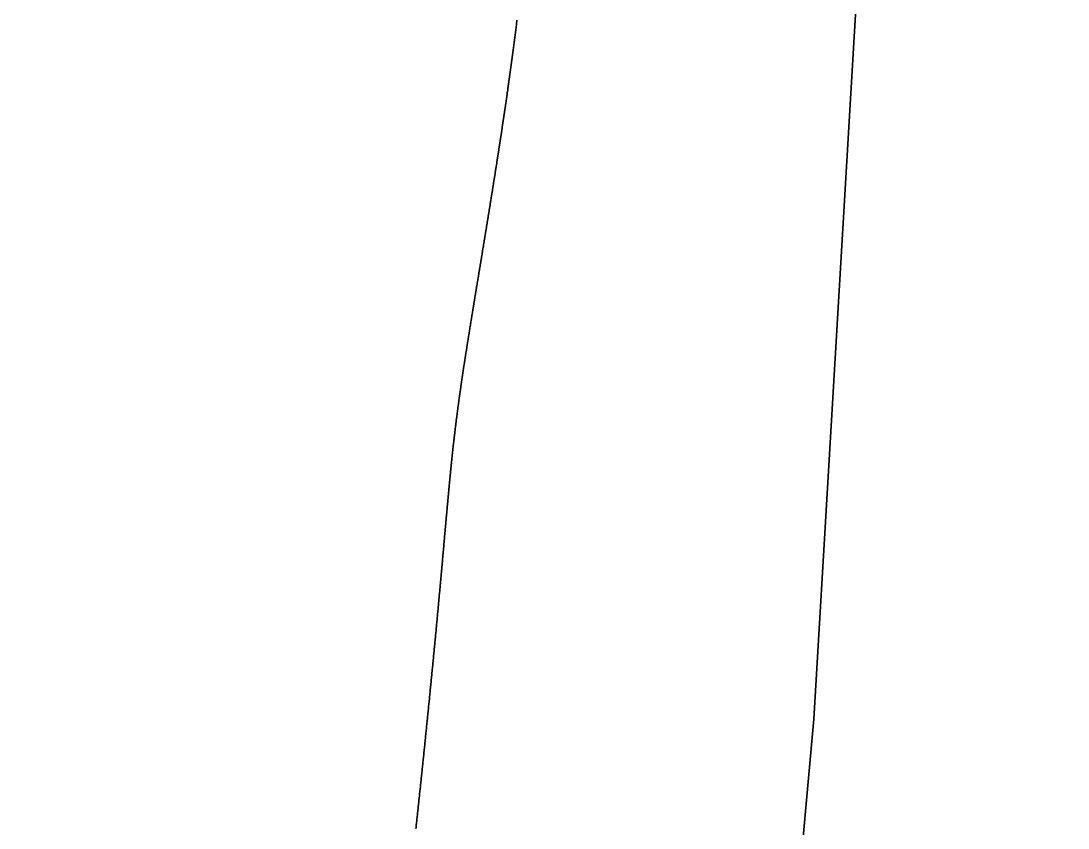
# Model space of a CAD drawing. Header units: inches. Extents: x 130170 to 284068, y 377793 to 804530.
# Drawn here: x 260694.6 to 260762.8, y 746976.9 to 747029.5 of the extents above; entities that cross this region are included whole.
import ezdxf

# ---------------------------------------------------------------- set-up
doc = ezdxf.new("R2010")
doc.units = ezdxf.units.IN
doc.header["$MEASUREMENT"] = 0
doc.layers.add('muni_il', color=7, linetype='Continuous')

msp = doc.modelspace()

# ---------------------------------------------------------------- linework, layer by layer
at = {"layer": 'muni_il'}
for points in [[(260754.781, 747530.375), (260754.516, 747438.375), (260754.219, 747328.938), (260744.016, 747241.375), (260757.781, 747179.188), (260746.219, 746984), (260731.625, 746822.375), (260701.984, 746720.062), (260696.672, 746692.375), (260695.016, 746602.75), (260685.453, 746523.188), (260656.688, 746406.938), (260626.344, 746302.5), (260639.141, 746300.188), (260650.062, 746297.125), (260662.125, 746293.125), (260756.85, 746272.963), (260806.032, 746262.021), (261717.828, 746059.438), (261715.418, 746000.168), (261660.703, 744654.562)], [(261660.703, 744654.562), (261715.418, 746000.168), (261717.828, 746059.438), (260806.032, 746262.021), (260756.85, 746272.963), (260662.125, 746293.125), (260650.062, 746297.125), (260639.141, 746300.188), (260626.344, 746302.5), (260656.688, 746406.938), (260685.453, 746523.188), (260695.016, 746602.75), (260696.672, 746692.375), (260701.984, 746720.062), (260731.625, 746822.375), (260746.219, 746984), (260757.781, 747179.188), (260744.016, 747241.375), (260754.219, 747328.938), (260754.516, 747438.375), (260754.781, 747530.375)], [(260720.295, 746976.885), (260720.303, 746976.964), (260720.312, 746977.043), (260720.32, 746977.122), (260720.329, 746977.202), (260720.337, 746977.281), (260720.346, 746977.361), (260720.354, 746977.441), (260720.363, 746977.521), (260720.371, 746977.601), (260720.38, 746977.682), (260720.389, 746977.763), (260720.397, 746977.844), (260720.406, 746977.925), (260720.414, 746978.006), (260720.423, 746978.088), (260720.432, 746978.169), (260720.44, 746978.251), (260720.449, 746978.333), (260720.458, 746978.416), (260720.467, 746978.498), (260720.475, 746978.581), (260720.484, 746978.664), (260720.493, 746978.747), (260720.502, 746978.83), (260720.51, 746978.914), (260720.519, 746978.997), (260720.528, 746979.081), (260720.537, 746979.165), (260720.546, 746979.249), (260720.555, 746979.334), (260720.564, 746979.418), (260720.573, 746979.503), (260720.582, 746979.588), (260720.59, 746979.673), (260720.599, 746979.758), (260720.608, 746979.843), (260720.617, 746979.929), (260720.626, 746980.015), (260720.635, 746980.101), (260720.644, 746980.187), (260720.653, 746980.273), (260720.662, 746980.36), (260720.671, 746980.446), (260720.68, 746980.533), (260720.69, 746980.62), (260720.699, 746980.707), (260720.708, 746980.794), (260720.717, 746980.882), (260720.726, 746980.969), (260720.735, 746981.057), (260720.744, 746981.145), (260720.753, 746981.233), (260720.762, 746981.321), (260720.772, 746981.409), (260720.781, 746981.498), (260720.79, 746981.586), (260720.799, 746981.675), (260720.808, 746981.764), (260720.817, 746981.853), (260720.827, 746981.942), (260720.836, 746982.031), (260720.845, 746982.121), (260720.854, 746982.21), (260720.864, 746982.3), (260720.873, 746982.39), (260720.882, 746982.479), (260720.891, 746982.569), (260720.9, 746982.659), (260720.91, 746982.75), (260720.919, 746982.84), (260720.928, 746982.93), (260720.937, 746983.021), (260720.947, 746983.111), (260720.956, 746983.202), (260720.965, 746983.293), (260720.974, 746983.384), (260720.984, 746983.474), (260720.993, 746983.565), (260721.002, 746983.657), (260721.011, 746983.748), (260721.021, 746983.839), (260721.03, 746983.93), (260721.039, 746984.022), (260721.048, 746984.113), (260721.058, 746984.204), (260721.067, 746984.296), (260721.076, 746984.388), (260721.085, 746984.479), (260721.095, 746984.571), (260721.104, 746984.663), (260721.113, 746984.754), (260721.122, 746984.846), (260721.132, 746984.938), (260721.141, 746985.03), (260721.15, 746985.122), (260721.159, 746985.214), (260721.168, 746985.306), (260721.178, 746985.398), (260721.187, 746985.49), (260721.196, 746985.582), (260721.205, 746985.674), (260721.214, 746985.766), (260721.223, 746985.858), (260721.232, 746985.95), (260721.242, 746986.042), (260721.251, 746986.134), (260721.26, 746986.226), (260721.269, 746986.317), (260721.278, 746986.409), (260721.287, 746986.501), (260721.296, 746986.593), (260721.305, 746986.685), (260721.314, 746986.777), (260721.323, 746986.868), (260721.332, 746986.96), (260721.341, 746987.052), (260721.35, 746987.143), (260721.359, 746987.235), (260721.368, 746987.326), (260721.377, 746987.418), (260721.386, 746987.509), (260721.395, 746987.601), (260721.403, 746987.692), (260721.412, 746987.783), (260721.421, 746987.874), (260721.43, 746987.965), (260721.439, 746988.056), (260721.448, 746988.147), (260721.456, 746988.237), (260721.465, 746988.328), (260721.474, 746988.419), (260721.482, 746988.509), (260721.491, 746988.599), (260721.5, 746988.69), (260721.508, 746988.78), (260721.517, 746988.87), (260721.526, 746988.959), (260721.534, 746989.049), (260721.543, 746989.139), (260721.551, 746989.228), (260721.56, 746989.318), (260721.568, 746989.407), (260721.577, 746989.496), (260721.585, 746989.585), (260721.594, 746989.674), (260721.602, 746989.762), (260721.61, 746989.851), (260721.619, 746989.939), (260721.627, 746990.027), (260721.635, 746990.115), (260721.644, 746990.203), (260721.652, 746990.291), (260721.66, 746990.378), (260721.668, 746990.466), (260721.676, 746990.553), (260721.684, 746990.64), (260721.693, 746990.726), (260721.701, 746990.813), (260721.709, 746990.9), (260721.717, 746990.986), (260721.725, 746991.072), (260721.733, 746991.158), (260721.741, 746991.243), (260721.749, 746991.329), (260721.757, 746991.414), (260721.764, 746991.499), (260721.772, 746991.584), (260721.78, 746991.668), (260721.788, 746991.753), (260721.796, 746991.837), (260721.803, 746991.921), (260721.811, 746992.005), (260721.819, 746992.088), (260721.826, 746992.172), (260721.834, 746992.255), (260721.841, 746992.337), (260721.849, 746992.42), (260721.857, 746992.502), (260721.864, 746992.585), (260721.871, 746992.667), (260721.879, 746992.748), (260721.886, 746992.83), (260721.894, 746992.911), (260721.901, 746992.992), (260721.908, 746993.073), (260721.916, 746993.153), (260721.923, 746993.233), (260721.93, 746993.313), (260721.937, 746993.393), (260721.945, 746993.472), (260721.952, 746993.552), (260721.959, 746993.63), (260721.966, 746993.709), (260721.973, 746993.788), (260721.98, 746993.866), (260721.987, 746993.944), (260721.994, 746994.021), (260722.001, 746994.099), (260722.008, 746994.176), (260722.015, 746994.253), (260722.021, 746994.329), (260722.028, 746994.406), (260722.035, 746994.482), (260722.042, 746994.558), (260722.049, 746994.633), (260722.055, 746994.708), (260722.062, 746994.783), (260722.069, 746994.858), (260722.075, 746994.933), (260722.082, 746995.007), (260722.089, 746995.081), (260722.095, 746995.154), (260722.102, 746995.228), (260722.108, 746995.301), (260722.115, 746995.374), (260722.121, 746995.446), (260722.128, 746995.519), (260722.134, 746995.591), (260722.14, 746995.662), (260722.147, 746995.734), (260722.153, 746995.805), (260722.159, 746995.876), (260722.166, 746995.947), (260722.172, 746996.017), (260722.178, 746996.087), (260722.184, 746996.157), (260722.19, 746996.226), (260722.197, 746996.296), (260722.203, 746996.365), (260722.209, 746996.433), (260722.215, 746996.502), (260722.221, 746996.57), (260722.227, 746996.638), (260722.233, 746996.706), (260722.239, 746996.773), (260722.245, 746996.841), (260722.251, 746996.907), (260722.257, 746996.974), (260722.263, 746997.041), (260722.269, 746997.107), (260722.275, 746997.173), (260722.281, 746997.238), (260722.287, 746997.303), (260722.293, 746997.368), (260722.298, 746997.433), (260722.304, 746997.498), (260722.31, 746997.562), (260722.316, 746997.626), (260722.322, 746997.69), (260722.327, 746997.754), (260722.333, 746997.817), (260722.339, 746997.88), (260722.344, 746997.943), (260722.35, 746998.006), (260722.356, 746998.068), (260722.362, 746998.13), (260722.367, 746998.192), (260722.373, 746998.254), (260722.378, 746998.315), (260722.384, 746998.376), (260722.39, 746998.437), (260722.395, 746998.498), (260722.401, 746998.559), (260722.406, 746998.619), (260722.412, 746998.679), (260722.418, 746998.739), (260722.423, 746998.798), (260722.429, 746998.858), (260722.434, 746998.917), (260722.44, 746998.976), (260722.445, 746999.035), (260722.451, 746999.093), (260722.456, 746999.151), (260722.462, 746999.21), (260722.467, 746999.268), (260722.473, 746999.325), (260722.478, 746999.383), (260722.484, 746999.44), (260722.489, 746999.497), (260722.495, 746999.554), (260722.5, 746999.611), (260722.505, 746999.668), (260722.511, 746999.724), (260722.516, 746999.78), (260722.522, 746999.836), (260722.527, 746999.892), (260722.533, 746999.948), (260722.538, 747000.003), (260722.544, 747000.059), (260722.549, 747000.114), (260722.555, 747000.169), (260722.56, 747000.223), (260722.565, 747000.278), (260722.571, 747000.333), (260722.576, 747000.387), (260722.582, 747000.441), (260722.587, 747000.495), (260722.593, 747000.549), (260722.598, 747000.603), (260722.604, 747000.656), (260722.609, 747000.71), (260722.615, 747000.763), (260722.62, 747000.816), (260722.626, 747000.869), (260722.631, 747000.922), (260722.637, 747000.975), (260722.642, 747001.027), (260722.648, 747001.08), (260722.653, 747001.132), (260722.659, 747001.185), (260722.664, 747001.237), (260722.67, 747001.289), (260722.675, 747001.341), (260722.681, 747001.392), (260722.686, 747001.444), (260722.692, 747001.496), (260722.698, 747001.547), (260722.703, 747001.598), (260722.709, 747001.649), (260722.715, 747001.701), (260722.72, 747001.752), (260722.726, 747001.803), (260722.731, 747001.854), (260722.737, 747001.904), (260722.743, 747001.955), (260722.749, 747002.005), (260722.754, 747002.056), (260722.76, 747002.106), (260722.766, 747002.157), (260722.771, 747002.207), (260722.777, 747002.257), (260722.783, 747002.307), (260722.789, 747002.357), (260722.795, 747002.407), (260722.8, 747002.457), (260722.806, 747002.507), (260722.812, 747002.557), (260722.818, 747002.606), (260722.824, 747002.656), (260722.83, 747002.706), (260722.836, 747002.755), (260722.842, 747002.805), (260722.848, 747002.854), (260722.853, 747002.904), (260722.859, 747002.953), (260722.865, 747003.002), (260722.871, 747003.051), (260722.877, 747003.101), (260722.884, 747003.15), (260722.89, 747003.199), (260722.896, 747003.248), (260722.902, 747003.297), (260722.908, 747003.346), (260722.914, 747003.395), (260722.92, 747003.444), (260722.926, 747003.493), (260722.932, 747003.541), (260722.939, 747003.59), (260722.945, 747003.639), (260722.951, 747003.688), (260722.957, 747003.737), (260722.964, 747003.785), (260722.97, 747003.834), (260722.976, 747003.883), (260722.982, 747003.931), (260722.989, 747003.98), (260722.995, 747004.029), (260723.002, 747004.077), (260723.008, 747004.126), (260723.014, 747004.174), (260723.021, 747004.223), (260723.027, 747004.271), (260723.034, 747004.32), (260723.04, 747004.368), (260723.047, 747004.417), (260723.053, 747004.466), (260723.06, 747004.514), (260723.066, 747004.563), (260723.073, 747004.611), (260723.08, 747004.66), (260723.086, 747004.708), (260723.093, 747004.757), (260723.1, 747004.805), (260723.106, 747004.854), (260723.113, 747004.902), (260723.12, 747004.951), (260723.127, 747004.999), (260723.133, 747005.048), (260723.14, 747005.096), (260723.147, 747005.145), (260723.154, 747005.193), (260723.161, 747005.242), (260723.167, 747005.291), (260723.174, 747005.339), (260723.181, 747005.388), (260723.188, 747005.436), (260723.195, 747005.485), (260723.202, 747005.533), (260723.209, 747005.582), (260723.216, 747005.631), (260723.223, 747005.679), (260723.23, 747005.728), (260723.237, 747005.776), (260723.244, 747005.825), (260723.251, 747005.874), (260723.258, 747005.922), (260723.265, 747005.971), (260723.273, 747006.02), (260723.28, 747006.069), (260723.287, 747006.117), (260723.294, 747006.166), (260723.301, 747006.215), (260723.308, 747006.264), (260723.316, 747006.312), (260723.323, 747006.361), (260723.33, 747006.41), (260723.338, 747006.459), (260723.345, 747006.508), (260723.352, 747006.557), (260723.359, 747006.606), (260723.367, 747006.655), (260723.374, 747006.703), (260723.382, 747006.752), (260723.389, 747006.801), (260723.396, 747006.85), (260723.404, 747006.899), (260723.411, 747006.948), (260723.419, 747006.997), (260723.426, 747007.046), (260723.434, 747007.095), (260723.441, 747007.144), (260723.449, 747007.193), (260723.456, 747007.242), (260723.464, 747007.292), (260723.471, 747007.341), (260723.479, 747007.39), (260723.486, 747007.439), (260723.494, 747007.488), (260723.502, 747007.537), (260723.509, 747007.587), (260723.517, 747007.636), (260723.525, 747007.685), (260723.532, 747007.734), (260723.54, 747007.784), (260723.548, 747007.833), (260723.555, 747007.882), (260723.563, 747007.931), (260723.571, 747007.981), (260723.579, 747008.03), (260723.586, 747008.079), (260723.594, 747008.129), (260723.602, 747008.178), (260723.61, 747008.227), (260723.617, 747008.277), (260723.625, 747008.326), (260723.633, 747008.376), (260723.641, 747008.425), (260723.649, 747008.474), (260723.656, 747008.524), (260723.664, 747008.573), (260723.672, 747008.623), (260723.68, 747008.672), (260723.688, 747008.722), (260723.696, 747008.771), (260723.704, 747008.821), (260723.712, 747008.87), (260723.72, 747008.92), (260723.728, 747008.97), (260723.736, 747009.019), (260723.743, 747009.069), (260723.752, 747009.118), (260723.76, 747009.168), (260723.767, 747009.218), (260723.775, 747009.267), (260723.783, 747009.317), (260723.791, 747009.366), (260723.799, 747009.416), (260723.808, 747009.466), (260723.815, 747009.516), (260723.824, 747009.565), (260723.832, 747009.615), (260723.84, 747009.665), (260723.848, 747009.714), (260723.856, 747009.764), (260723.864, 747009.814), (260723.872, 747009.864), (260723.88, 747009.913), (260723.888, 747009.963), (260723.896, 747010.013), (260723.904, 747010.063), (260723.912, 747010.113), (260723.921, 747010.163), (260723.929, 747010.212), (260723.937, 747010.262), (260723.945, 747010.312), (260723.953, 747010.362), (260723.961, 747010.412), (260723.969, 747010.462), (260723.978, 747010.512), (260723.986, 747010.562), (260723.994, 747010.612), (260724.002, 747010.662), (260724.01, 747010.712), (260724.019, 747010.762), (260724.027, 747010.812), (260724.035, 747010.862), (260724.043, 747010.912), (260724.051, 747010.962), (260724.06, 747011.012), (260724.068, 747011.062), (260724.076, 747011.113), (260724.084, 747011.163), (260724.093, 747011.213), (260724.101, 747011.263), (260724.109, 747011.313), (260724.117, 747011.364), (260724.126, 747011.414), (260724.134, 747011.464), (260724.142, 747011.515), (260724.151, 747011.565), (260724.159, 747011.615), (260724.167, 747011.666), (260724.175, 747011.716), (260724.184, 747011.766), (260724.192, 747011.817), (260724.2, 747011.867), (260724.209, 747011.918), (260724.217, 747011.968), (260724.225, 747012.019), (260724.234, 747012.07), (260724.242, 747012.12), (260724.25, 747012.171), (260724.259, 747012.222), (260724.267, 747012.272), (260724.276, 747012.323), (260724.284, 747012.374), (260724.292, 747012.425), (260724.301, 747012.476), (260724.309, 747012.526), (260724.318, 747012.577), (260724.326, 747012.628), (260724.334, 747012.679), (260724.343, 747012.73), (260724.351, 747012.781), (260724.36, 747012.832), (260724.368, 747012.884), (260724.377, 747012.935), (260724.385, 747012.986), (260724.393, 747013.037), (260724.402, 747013.089), (260724.41, 747013.14), (260724.419, 747013.192), (260724.427, 747013.243), (260724.436, 747013.295), (260724.444, 747013.346), (260724.453, 747013.398), (260724.461, 747013.449), (260724.47, 747013.501), (260724.479, 747013.553), (260724.487, 747013.605), (260724.496, 747013.657), (260724.504, 747013.709), (260724.513, 747013.761), (260724.521, 747013.813), (260724.53, 747013.865), (260724.539, 747013.917), (260724.547, 747013.969), (260724.556, 747014.021), (260724.564, 747014.074), (260724.573, 747014.126), (260724.582, 747014.179), (260724.59, 747014.231), (260724.599, 747014.284), (260724.608, 747014.336), (260724.616, 747014.389), (260724.625, 747014.442), (260724.634, 747014.495), (260724.642, 747014.548), (260724.651, 747014.601), (260724.66, 747014.654), (260724.669, 747014.707), (260724.677, 747014.76), (260724.686, 747014.814), (260724.695, 747014.867), (260724.704, 747014.92), (260724.712, 747014.974), (260724.721, 747015.027), (260724.73, 747015.081), (260724.739, 747015.135), (260724.748, 747015.189), (260724.757, 747015.243), (260724.765, 747015.297), (260724.774, 747015.351), (260724.783, 747015.405), (260724.792, 747015.459), (260724.801, 747015.514), (260724.81, 747015.568), (260724.819, 747015.622), (260724.828, 747015.677), (260724.837, 747015.732), (260724.846, 747015.787), (260724.855, 747015.841), (260724.864, 747015.896), (260724.872, 747015.951), (260724.882, 747016.007), (260724.891, 747016.062), (260724.9, 747016.117), (260724.909, 747016.173), (260724.918, 747016.228), (260724.927, 747016.284), (260724.936, 747016.34), (260724.945, 747016.395), (260724.954, 747016.451), (260724.963, 747016.507), (260724.972, 747016.563), (260724.981, 747016.62), (260724.991, 747016.676), (260725, 747016.733), (260725.009, 747016.789), (260725.018, 747016.846), (260725.027, 747016.903), (260725.037, 747016.959), (260725.046, 747017.016), (260725.055, 747017.073), (260725.064, 747017.131), (260725.074, 747017.188), (260725.083, 747017.245), (260725.092, 747017.303), (260725.102, 747017.361), (260725.111, 747017.418), (260725.12, 747017.476), (260725.129, 747017.534), (260725.139, 747017.592), (260725.148, 747017.65), (260725.158, 747017.709), (260725.167, 747017.767), (260725.177, 747017.826), (260725.186, 747017.884), (260725.195, 747017.943), (260725.205, 747018.002), (260725.214, 747018.061), (260725.224, 747018.12), (260725.233, 747018.18), (260725.243, 747018.239), (260725.253, 747018.299), (260725.262, 747018.358), (260725.272, 747018.418), (260725.281, 747018.478), (260725.291, 747018.538), (260725.3, 747018.598), (260725.31, 747018.658), (260725.32, 747018.719), (260725.329, 747018.779), (260725.339, 747018.84), (260725.349, 747018.9), (260725.358, 747018.961), (260725.368, 747019.022), (260725.378, 747019.084), (260725.388, 747019.145), (260725.397, 747019.206), (260725.407, 747019.268), (260725.417, 747019.33), (260725.427, 747019.391), (260725.436, 747019.453), (260725.446, 747019.515), (260725.456, 747019.578), (260725.466, 747019.64), (260725.476, 747019.703), (260725.486, 747019.765), (260725.496, 747019.828), (260725.506, 747019.891), (260725.515, 747019.954), (260725.525, 747020.017), (260725.535, 747020.08), (260725.545, 747020.144), (260725.555, 747020.207), (260725.565, 747020.271), (260725.575, 747020.335), (260725.585, 747020.399), (260725.595, 747020.463), (260725.605, 747020.527), (260725.615, 747020.592), (260725.625, 747020.657), (260725.635, 747020.721), (260725.646, 747020.786), (260725.656, 747020.851), (260725.666, 747020.916), (260725.676, 747020.982), (260725.686, 747021.047), (260725.696, 747021.113), (260725.706, 747021.179), (260725.717, 747021.244), (260725.727, 747021.31), (260725.737, 747021.377), (260725.747, 747021.443), (260725.757, 747021.51), (260725.768, 747021.576), (260725.778, 747021.643), (260725.788, 747021.71), (260725.798, 747021.777), (260725.809, 747021.845), (260725.819, 747021.912), (260725.829, 747021.98), (260725.84, 747022.048), (260725.85, 747022.115), (260725.86, 747022.183), (260725.871, 747022.252), (260725.881, 747022.32), (260725.891, 747022.389), (260725.902, 747022.457), (260725.912, 747022.526), (260725.923, 747022.595), (260725.933, 747022.665), (260725.943, 747022.734), (260725.954, 747022.804), (260725.964, 747022.873), (260725.975, 747022.943), (260725.985, 747023.013), (260725.996, 747023.084), (260726.006, 747023.154), (260726.017, 747023.224), (260726.027, 747023.295), (260726.038, 747023.366), (260726.048, 747023.437), (260726.059, 747023.508), (260726.069, 747023.58), (260726.08, 747023.651), (260726.09, 747023.723), (260726.101, 747023.795), (260726.111, 747023.867), (260726.122, 747023.94), (260726.133, 747024.012), (260726.143, 747024.085), (260726.154, 747024.158), (260726.164, 747024.231), (260726.175, 747024.304), (260726.186, 747024.377), (260726.196, 747024.451), (260726.207, 747024.524), (260726.217, 747024.598), (260726.228, 747024.672), (260726.239, 747024.747), (260726.249, 747024.821), (260726.26, 747024.896), (260726.271, 747024.97), (260726.281, 747025.045), (260726.292, 747025.121), (260726.303, 747025.196), (260726.313, 747025.272), (260726.324, 747025.347), (260726.335, 747025.423), (260726.345, 747025.499), (260726.356, 747025.576), (260726.367, 747025.652), (260726.377, 747025.729), (260726.388, 747025.806), (260726.399, 747025.883), (260726.409, 747025.96), (260726.42, 747026.037), (260726.431, 747026.115), (260726.442, 747026.193), (260726.452, 747026.271), (260726.463, 747026.349), (260726.474, 747026.427), (260726.484, 747026.506), (260726.495, 747026.584), (260726.506, 747026.663), (260726.517, 747026.742), (260726.527, 747026.822), (260726.538, 747026.901), (260726.549, 747026.981), (260726.559, 747027.061), (260726.57, 747027.141), (260726.581, 747027.221), (260726.591, 747027.301), (260726.602, 747027.382), (260726.613, 747027.463), (260726.624, 747027.544), (260726.634, 747027.625), (260726.645, 747027.706), (260726.656, 747027.787), (260726.666, 747027.869), (260726.677, 747027.951), (260726.688, 747028.033), (260726.698, 747028.115), (260726.709, 747028.198), (260726.719, 747028.28), (260726.73, 747028.363), (260726.741, 747028.446), (260726.751, 747028.529), (260726.762, 747028.612), (260726.773, 747028.696), (260726.783, 747028.779), (260726.794, 747028.863), (260726.804, 747028.947), (260726.815, 747029.031), (260726.826, 747029.115), (260726.836, 747029.2), (260726.847, 747029.284), (260726.857, 747029.369), (260726.868, 747029.454), (260726.878, 747029.539)], [(260726.878, 747029.539), (260726.868, 747029.454), (260726.857, 747029.369), (260726.847, 747029.284), (260726.836, 747029.2), (260726.826, 747029.115), (260726.815, 747029.031), (260726.804, 747028.947), (260726.794, 747028.863), (260726.783, 747028.779), (260726.773, 747028.696), (260726.762, 747028.612), (260726.751, 747028.529), (260726.741, 747028.446), (260726.73, 747028.363), (260726.719, 747028.28), (260726.709, 747028.198), (260726.698, 747028.115), (260726.688, 747028.033), (260726.677, 747027.951), (260726.666, 747027.869), (260726.656, 747027.787), (260726.645, 747027.706), (260726.634, 747027.625), (260726.624, 747027.544), (260726.613, 747027.463), (260726.602, 747027.382), (260726.591, 747027.301), (260726.581, 747027.221), (260726.57, 747027.141), (260726.559, 747027.061), (260726.549, 747026.981), (260726.538, 747026.901), (260726.527, 747026.822), (260726.517, 747026.742), (260726.506, 747026.663), (260726.495, 747026.584), (260726.484, 747026.506), (260726.474, 747026.427), (260726.463, 747026.349), (260726.452, 747026.271), (260726.442, 747026.193), (260726.431, 747026.115), (260726.42, 747026.037), (260726.409, 747025.96), (260726.399, 747025.883), (260726.388, 747025.806), (260726.377, 747025.729), (260726.367, 747025.652), (260726.356, 747025.576), (260726.345, 747025.499), (260726.335, 747025.423), (260726.324, 747025.347), (260726.313, 747025.272), (260726.303, 747025.196), (260726.292, 747025.121), (260726.281, 747025.045), (260726.271, 747024.97), (260726.26, 747024.896), (260726.249, 747024.821), (260726.239, 747024.747), (260726.228, 747024.672), (260726.217, 747024.598), (260726.207, 747024.524), (260726.196, 747024.451), (260726.186, 747024.377), (260726.175, 747024.304), (260726.164, 747024.231), (260726.154, 747024.158), (260726.143, 747024.085), (260726.133, 747024.012), (260726.122, 747023.94), (260726.111, 747023.867), (260726.101, 747023.795), (260726.09, 747023.723), (260726.08, 747023.651), (260726.069, 747023.58), (260726.059, 747023.508), (260726.048, 747023.437), (260726.038, 747023.366), (260726.027, 747023.295), (260726.017, 747023.224), (260726.006, 747023.154), (260725.996, 747023.084), (260725.985, 747023.013), (260725.975, 747022.943), (260725.964, 747022.873), (260725.954, 747022.804), (260725.943, 747022.734), (260725.933, 747022.665), (260725.923, 747022.595), (260725.912, 747022.526), (260725.902, 747022.457), (260725.891, 747022.389), (260725.881, 747022.32), (260725.871, 747022.252), (260725.86, 747022.183), (260725.85, 747022.115), (260725.84, 747022.048), (260725.829, 747021.98), (260725.819, 747021.912), (260725.809, 747021.845), (260725.798, 747021.777), (260725.788, 747021.71), (260725.778, 747021.643), (260725.768, 747021.576), (260725.757, 747021.51), (260725.747, 747021.443), (260725.737, 747021.377), (260725.727, 747021.31), (260725.717, 747021.244), (260725.706, 747021.179), (260725.696, 747021.113), (260725.686, 747021.047), (260725.676, 747020.982), (260725.666, 747020.916), (260725.656, 747020.851), (260725.646, 747020.786), (260725.635, 747020.721), (260725.625, 747020.657), (260725.615, 747020.592), (260725.605, 747020.527), (260725.595, 747020.463), (260725.585, 747020.399), (260725.575, 747020.335), (260725.565, 747020.271), (260725.555, 747020.207), (260725.545, 747020.144), (260725.535, 747020.08), (260725.525, 747020.017), (260725.515, 747019.954), (260725.506, 747019.891), (260725.496, 747019.828), (260725.486, 747019.765), (260725.476, 747019.703), (260725.466, 747019.64), (260725.456, 747019.578), (260725.446, 747019.515), (260725.436, 747019.453), (260725.427, 747019.391), (260725.417, 747019.33), (260725.407, 747019.268), (260725.397, 747019.206), (260725.388, 747019.145), (260725.378, 747019.084), (260725.368, 747019.022), (260725.358, 747018.961), (260725.349, 747018.9), (260725.339, 747018.84), (260725.329, 747018.779), (260725.32, 747018.719), (260725.31, 747018.658), (260725.3, 747018.598), (260725.291, 747018.538), (260725.281, 747018.478), (260725.272, 747018.418), (260725.262, 747018.358), (260725.253, 747018.299), (260725.243, 747018.239), (260725.233, 747018.18), (260725.224, 747018.12), (260725.214, 747018.061), (260725.205, 747018.002), (260725.195, 747017.943), (260725.186, 747017.884), (260725.177, 747017.826), (260725.167, 747017.767), (260725.158, 747017.709), (260725.148, 747017.65), (260725.139, 747017.592), (260725.129, 747017.534), (260725.12, 747017.476), (260725.111, 747017.418), (260725.102, 747017.361), (260725.092, 747017.303), (260725.083, 747017.245), (260725.074, 747017.188), (260725.064, 747017.131), (260725.055, 747017.073), (260725.046, 747017.016), (260725.037, 747016.959), (260725.027, 747016.903), (260725.018, 747016.846), (260725.009, 747016.789), (260725, 747016.733), (260724.991, 747016.676), (260724.981, 747016.62), (260724.972, 747016.563), (260724.963, 747016.507), (260724.954, 747016.451), (260724.945, 747016.395), (260724.936, 747016.34), (260724.927, 747016.284), (260724.918, 747016.228), (260724.909, 747016.173), (260724.9, 747016.117), (260724.891, 747016.062), (260724.882, 747016.007), (260724.872, 747015.951), (260724.864, 747015.896), (260724.855, 747015.841), (260724.846, 747015.787), (260724.837, 747015.732), (260724.828, 747015.677), (260724.819, 747015.622), (260724.81, 747015.568), (260724.801, 747015.514), (260724.792, 747015.459), (260724.783, 747015.405), (260724.774, 747015.351), (260724.765, 747015.297), (260724.757, 747015.243), (260724.748, 747015.189), (260724.739, 747015.135), (260724.73, 747015.081), (260724.721, 747015.027), (260724.712, 747014.974), (260724.704, 747014.92), (260724.695, 747014.867), (260724.686, 747014.814), (260724.677, 747014.76), (260724.669, 747014.707), (260724.66, 747014.654), (260724.651, 747014.601), (260724.642, 747014.548), (260724.634, 747014.495), (260724.625, 747014.442), (260724.616, 747014.389), (260724.608, 747014.336), (260724.599, 747014.284), (260724.59, 747014.231), (260724.582, 747014.179), (260724.573, 747014.126), (260724.564, 747014.074), (260724.556, 747014.021), (260724.547, 747013.969), (260724.539, 747013.917), (260724.53, 747013.865), (260724.521, 747013.813), (260724.513, 747013.761), (260724.504, 747013.709), (260724.496, 747013.657), (260724.487, 747013.605), (260724.479, 747013.553), (260724.47, 747013.501), (260724.461, 747013.449), (260724.453, 747013.398), (260724.444, 747013.346), (260724.436, 747013.295), (260724.427, 747013.243), (260724.419, 747013.192), (260724.41, 747013.14), (260724.402, 747013.089), (260724.393, 747013.037), (260724.385, 747012.986), (260724.377, 747012.935), (260724.368, 747012.884), (260724.36, 747012.832), (260724.351, 747012.781), (260724.343, 747012.73), (260724.334, 747012.679), (260724.326, 747012.628), (260724.318, 747012.577), (260724.309, 747012.526), (260724.301, 747012.476), (260724.292, 747012.425), (260724.284, 747012.374), (260724.276, 747012.323), (260724.267, 747012.272), (260724.259, 747012.222), (260724.25, 747012.171), (260724.242, 747012.12), (260724.234, 747012.07), (260724.225, 747012.019), (260724.217, 747011.968), (260724.209, 747011.918), (260724.2, 747011.867), (260724.192, 747011.817), (260724.184, 747011.766), (260724.175, 747011.716), (260724.167, 747011.666), (260724.159, 747011.615), (260724.151, 747011.565), (260724.142, 747011.515), (260724.134, 747011.464), (260724.126, 747011.414), (260724.117, 747011.364), (260724.109, 747011.313), (260724.101, 747011.263), (260724.093, 747011.213), (260724.084, 747011.163), (260724.076, 747011.113), (260724.068, 747011.062), (260724.06, 747011.012), (260724.051, 747010.962), (260724.043, 747010.912), (260724.035, 747010.862), (260724.027, 747010.812), (260724.019, 747010.762), (260724.01, 747010.712), (260724.002, 747010.662), (260723.994, 747010.612), (260723.986, 747010.562), (260723.978, 747010.512), (260723.969, 747010.462), (260723.961, 747010.412), (260723.953, 747010.362), (260723.945, 747010.312), (260723.937, 747010.262), (260723.929, 747010.212), (260723.921, 747010.163), (260723.912, 747010.113), (260723.904, 747010.063), (260723.896, 747010.013), (260723.888, 747009.963), (260723.88, 747009.913), (260723.872, 747009.864), (260723.864, 747009.814), (260723.856, 747009.764), (260723.848, 747009.714), (260723.84, 747009.665), (260723.832, 747009.615), (260723.824, 747009.565), (260723.815, 747009.516), (260723.808, 747009.466), (260723.799, 747009.416), (260723.791, 747009.366), (260723.783, 747009.317), (260723.775, 747009.267), (260723.767, 747009.218), (260723.76, 747009.168), (260723.752, 747009.118), (260723.743, 747009.069), (260723.736, 747009.019), (260723.728, 747008.97), (260723.72, 747008.92), (260723.712, 747008.87), (260723.704, 747008.821), (260723.696, 747008.771), (260723.688, 747008.722), (260723.68, 747008.672), (260723.672, 747008.623), (260723.664, 747008.573), (260723.656, 747008.524), (260723.649, 747008.474), (260723.641, 747008.425), (260723.633, 747008.376), (260723.625, 747008.326), (260723.617, 747008.277), (260723.61, 747008.227), (260723.602, 747008.178), (260723.594, 747008.129), (260723.586, 747008.079), (260723.579, 747008.03), (260723.571, 747007.981), (260723.563, 747007.931), (260723.555, 747007.882), (260723.548, 747007.833), (260723.54, 747007.784), (260723.532, 747007.734), (260723.525, 747007.685), (260723.517, 747007.636), (260723.509, 747007.587), (260723.502, 747007.537), (260723.494, 747007.488), (260723.486, 747007.439), (260723.479, 747007.39), (260723.471, 747007.341), (260723.464, 747007.292), (260723.456, 747007.242), (260723.449, 747007.193), (260723.441, 747007.144), (260723.434, 747007.095), (260723.426, 747007.046), (260723.419, 747006.997), (260723.411, 747006.948), (260723.404, 747006.899), (260723.396, 747006.85), (260723.389, 747006.801), (260723.382, 747006.752), (260723.374, 747006.703), (260723.367, 747006.655), (260723.359, 747006.606), (260723.352, 747006.557), (260723.345, 747006.508), (260723.338, 747006.459), (260723.33, 747006.41), (260723.323, 747006.361), (260723.316, 747006.312), (260723.308, 747006.264), (260723.301, 747006.215), (260723.294, 747006.166), (260723.287, 747006.117), (260723.28, 747006.069), (260723.273, 747006.02), (260723.265, 747005.971), (260723.258, 747005.922), (260723.251, 747005.874), (260723.244, 747005.825), (260723.237, 747005.776), (260723.23, 747005.728), (260723.223, 747005.679), (260723.216, 747005.631), (260723.209, 747005.582), (260723.202, 747005.533), (260723.195, 747005.485), (260723.188, 747005.436), (260723.181, 747005.388), (260723.174, 747005.339), (260723.167, 747005.291), (260723.161, 747005.242), (260723.154, 747005.193), (260723.147, 747005.145), (260723.14, 747005.096), (260723.133, 747005.048), (260723.127, 747004.999), (260723.12, 747004.951), (260723.113, 747004.902), (260723.106, 747004.854), (260723.1, 747004.805), (260723.093, 747004.757), (260723.086, 747004.708), (260723.08, 747004.66), (260723.073, 747004.611), (260723.066, 747004.563), (260723.06, 747004.514), (260723.053, 747004.466), (260723.047, 747004.417), (260723.04, 747004.368), (260723.034, 747004.32), (260723.027, 747004.271), (260723.021, 747004.223), (260723.014, 747004.174), (260723.008, 747004.126), (260723.002, 747004.077), (260722.995, 747004.029), (260722.989, 747003.98), (260722.982, 747003.931), (260722.976, 747003.883), (260722.97, 747003.834), (260722.964, 747003.785), (260722.957, 747003.737), (260722.951, 747003.688), (260722.945, 747003.639), (260722.939, 747003.59), (260722.932, 747003.541), (260722.926, 747003.493), (260722.92, 747003.444), (260722.914, 747003.395), (260722.908, 747003.346), (260722.902, 747003.297), (260722.896, 747003.248), (260722.89, 747003.199), (260722.884, 747003.15), (260722.877, 747003.101), (260722.871, 747003.051), (260722.865, 747003.002), (260722.859, 747002.953), (260722.853, 747002.904), (260722.848, 747002.854), (260722.842, 747002.805), (260722.836, 747002.755), (260722.83, 747002.706), (260722.824, 747002.656), (260722.818, 747002.606), (260722.812, 747002.557), (260722.806, 747002.507), (260722.8, 747002.457), (260722.795, 747002.407), (260722.789, 747002.357), (260722.783, 747002.307), (260722.777, 747002.257), (260722.771, 747002.207), (260722.766, 747002.157), (260722.76, 747002.106), (260722.754, 747002.056), (260722.749, 747002.005), (260722.743, 747001.955), (260722.737, 747001.904), (260722.731, 747001.854), (260722.726, 747001.803), (260722.72, 747001.752), (260722.715, 747001.701), (260722.709, 747001.649), (260722.703, 747001.598), (260722.698, 747001.547), (260722.692, 747001.496), (260722.686, 747001.444), (260722.681, 747001.392), (260722.675, 747001.341), (260722.67, 747001.289), (260722.664, 747001.237), (260722.659, 747001.185), (260722.653, 747001.132), (260722.648, 747001.08), (260722.642, 747001.027), (260722.637, 747000.975), (260722.631, 747000.922), (260722.626, 747000.869), (260722.62, 747000.816), (260722.615, 747000.763), (260722.609, 747000.71), (260722.604, 747000.656), (260722.598, 747000.603), (260722.593, 747000.549), (260722.587, 747000.495), (260722.582, 747000.441), (260722.576, 747000.387), (260722.571, 747000.333), (260722.565, 747000.278), (260722.56, 747000.223), (260722.555, 747000.169), (260722.549, 747000.114), (260722.544, 747000.059), (260722.538, 747000.003), (260722.533, 746999.948), (260722.527, 746999.892), (260722.522, 746999.836), (260722.516, 746999.78), (260722.511, 746999.724), (260722.505, 746999.668), (260722.5, 746999.611), (260722.495, 746999.554), (260722.489, 746999.497), (260722.484, 746999.44), (260722.478, 746999.383), (260722.473, 746999.325), (260722.467, 746999.268), (260722.462, 746999.21), (260722.456, 746999.151), (260722.451, 746999.093), (260722.445, 746999.035), (260722.44, 746998.976), (260722.434, 746998.917), (260722.429, 746998.858), (260722.423, 746998.798), (260722.418, 746998.739), (260722.412, 746998.679), (260722.406, 746998.619), (260722.401, 746998.559), (260722.395, 746998.498), (260722.39, 746998.437), (260722.384, 746998.376), (260722.378, 746998.315), (260722.373, 746998.254), (260722.367, 746998.192), (260722.362, 746998.13), (260722.356, 746998.068), (260722.35, 746998.006), (260722.344, 746997.943), (260722.339, 746997.88), (260722.333, 746997.817), (260722.327, 746997.754), (260722.322, 746997.69), (260722.316, 746997.626), (260722.31, 746997.562), (260722.304, 746997.498), (260722.298, 746997.433), (260722.293, 746997.368), (260722.287, 746997.303), (260722.281, 746997.238), (260722.275, 746997.173), (260722.269, 746997.107), (260722.263, 746997.041), (260722.257, 746996.974), (260722.251, 746996.907), (260722.245, 746996.841), (260722.239, 746996.773), (260722.233, 746996.706), (260722.227, 746996.638), (260722.221, 746996.57), (260722.215, 746996.502), (260722.209, 746996.433), (260722.203, 746996.365), (260722.197, 746996.296), (260722.19, 746996.226), (260722.184, 746996.157), (260722.178, 746996.087), (260722.172, 746996.017), (260722.166, 746995.947), (260722.159, 746995.876), (260722.153, 746995.805), (260722.147, 746995.734), (260722.14, 746995.662), (260722.134, 746995.591), (260722.128, 746995.519), (260722.121, 746995.446), (260722.115, 746995.374), (260722.108, 746995.301), (260722.102, 746995.228), (260722.095, 746995.154), (260722.089, 746995.081), (260722.082, 746995.007), (260722.075, 746994.933), (260722.069, 746994.858), (260722.062, 746994.783), (260722.055, 746994.708), (260722.049, 746994.633), (260722.042, 746994.558), (260722.035, 746994.482), (260722.028, 746994.406), (260722.021, 746994.329), (260722.015, 746994.253), (260722.008, 746994.176), (260722.001, 746994.099), (260721.994, 746994.021), (260721.987, 746993.944), (260721.98, 746993.866), (260721.973, 746993.788), (260721.966, 746993.709), (260721.959, 746993.63), (260721.952, 746993.552), (260721.945, 746993.472), (260721.937, 746993.393), (260721.93, 746993.313), (260721.923, 746993.233), (260721.916, 746993.153), (260721.908, 746993.073), (260721.901, 746992.992), (260721.894, 746992.911), (260721.886, 746992.83), (260721.879, 746992.748), (260721.871, 746992.667), (260721.864, 746992.585), (260721.857, 746992.502), (260721.849, 746992.42), (260721.841, 746992.337), (260721.834, 746992.255), (260721.826, 746992.172), (260721.819, 746992.088), (260721.811, 746992.005), (260721.803, 746991.921), (260721.796, 746991.837), (260721.788, 746991.753), (260721.78, 746991.668), (260721.772, 746991.584), (260721.764, 746991.499), (260721.757, 746991.414), (260721.749, 746991.329), (260721.741, 746991.243), (260721.733, 746991.158), (260721.725, 746991.072), (260721.717, 746990.986), (260721.709, 746990.9), (260721.701, 746990.813), (260721.693, 746990.726), (260721.684, 746990.64), (260721.676, 746990.553), (260721.668, 746990.466), (260721.66, 746990.378), (260721.652, 746990.291), (260721.644, 746990.203), (260721.635, 746990.115), (260721.627, 746990.027), (260721.619, 746989.939), (260721.61, 746989.851), (260721.602, 746989.762), (260721.594, 746989.674), (260721.585, 746989.585), (260721.577, 746989.496), (260721.568, 746989.407), (260721.56, 746989.318), (260721.551, 746989.228), (260721.543, 746989.139), (260721.534, 746989.049), (260721.526, 746988.959), (260721.517, 746988.87), (260721.508, 746988.78), (260721.5, 746988.69), (260721.491, 746988.599), (260721.482, 746988.509), (260721.474, 746988.419), (260721.465, 746988.328), (260721.456, 746988.237), (260721.448, 746988.147), (260721.439, 746988.056), (260721.43, 746987.965), (260721.421, 746987.874), (260721.412, 746987.783), (260721.403, 746987.692), (260721.395, 746987.601), (260721.386, 746987.509), (260721.377, 746987.418), (260721.368, 746987.326), (260721.359, 746987.235), (260721.35, 746987.143), (260721.341, 746987.052), (260721.332, 746986.96), (260721.323, 746986.868), (260721.314, 746986.777), (260721.305, 746986.685), (260721.296, 746986.593), (260721.287, 746986.501), (260721.278, 746986.409), (260721.269, 746986.317), (260721.26, 746986.226), (260721.251, 746986.134), (260721.242, 746986.042), (260721.232, 746985.95), (260721.223, 746985.858), (260721.214, 746985.766), (260721.205, 746985.674), (260721.196, 746985.582), (260721.187, 746985.49), (260721.178, 746985.398), (260721.168, 746985.306), (260721.159, 746985.214), (260721.15, 746985.122), (260721.141, 746985.03), (260721.132, 746984.938), (260721.122, 746984.846), (260721.113, 746984.754), (260721.104, 746984.663), (260721.095, 746984.571), (260721.085, 746984.479), (260721.076, 746984.388), (260721.067, 746984.296), (260721.058, 746984.204), (260721.048, 746984.113), (260721.039, 746984.022), (260721.03, 746983.93), (260721.021, 746983.839), (260721.011, 746983.748), (260721.002, 746983.657), (260720.993, 746983.565), (260720.984, 746983.474), (260720.974, 746983.384), (260720.965, 746983.293), (260720.956, 746983.202), (260720.947, 746983.111), (260720.937, 746983.021), (260720.928, 746982.93), (260720.919, 746982.84), (260720.91, 746982.75), (260720.9, 746982.659), (260720.891, 746982.569), (260720.882, 746982.479), (260720.873, 746982.39), (260720.864, 746982.3), (260720.854, 746982.21), (260720.845, 746982.121), (260720.836, 746982.031), (260720.827, 746981.942), (260720.817, 746981.853), (260720.808, 746981.764), (260720.799, 746981.675), (260720.79, 746981.586), (260720.781, 746981.498), (260720.772, 746981.409), (260720.762, 746981.321), (260720.753, 746981.233), (260720.744, 746981.145), (260720.735, 746981.057), (260720.726, 746980.969), (260720.717, 746980.882), (260720.708, 746980.794), (260720.699, 746980.707), (260720.69, 746980.62), (260720.68, 746980.533), (260720.671, 746980.446), (260720.662, 746980.36), (260720.653, 746980.273), (260720.644, 746980.187), (260720.635, 746980.101), (260720.626, 746980.015), (260720.617, 746979.929), (260720.608, 746979.843), (260720.599, 746979.758), (260720.59, 746979.673), (260720.582, 746979.588), (260720.573, 746979.503), (260720.564, 746979.418), (260720.555, 746979.334), (260720.546, 746979.249), (260720.537, 746979.165), (260720.528, 746979.081), (260720.519, 746978.997), (260720.51, 746978.914), (260720.502, 746978.83), (260720.493, 746978.747), (260720.484, 746978.664), (260720.475, 746978.581), (260720.467, 746978.498), (260720.458, 746978.416), (260720.449, 746978.333), (260720.44, 746978.251), (260720.432, 746978.169), (260720.423, 746978.088), (260720.414, 746978.006), (260720.406, 746977.925), (260720.397, 746977.844), (260720.389, 746977.763), (260720.38, 746977.682), (260720.371, 746977.601), (260720.363, 746977.521), (260720.354, 746977.441), (260720.346, 746977.361), (260720.337, 746977.281), (260720.329, 746977.202), (260720.32, 746977.122), (260720.312, 746977.043), (260720.303, 746976.964), (260720.295, 746976.885)]]:
    msp.add_lwpolyline(points, dxfattribs=at)

doc.saveas('drawing.dxf')
